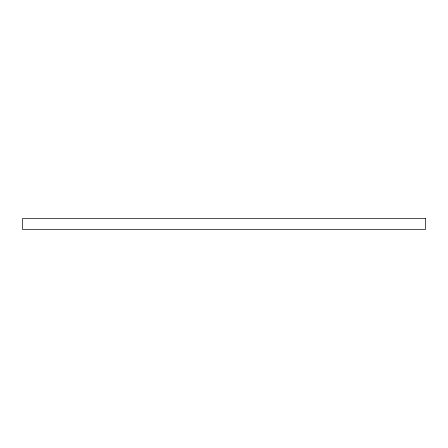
<?xml version="1.0" encoding="UTF-8"?>
<svg xmlns="http://www.w3.org/2000/svg" width="448" height="448" viewBox="0 0 448 448"><rect width="100%" height="100%" fill="white"/><g stroke="black" fill="none" stroke-linecap="round" stroke-linejoin="round"><path stroke-width="0.67" d="M425.6 218.618L22.4 218.618L22.4 229.382L425.6 229.382L425.6 218.618"/></g></svg>
